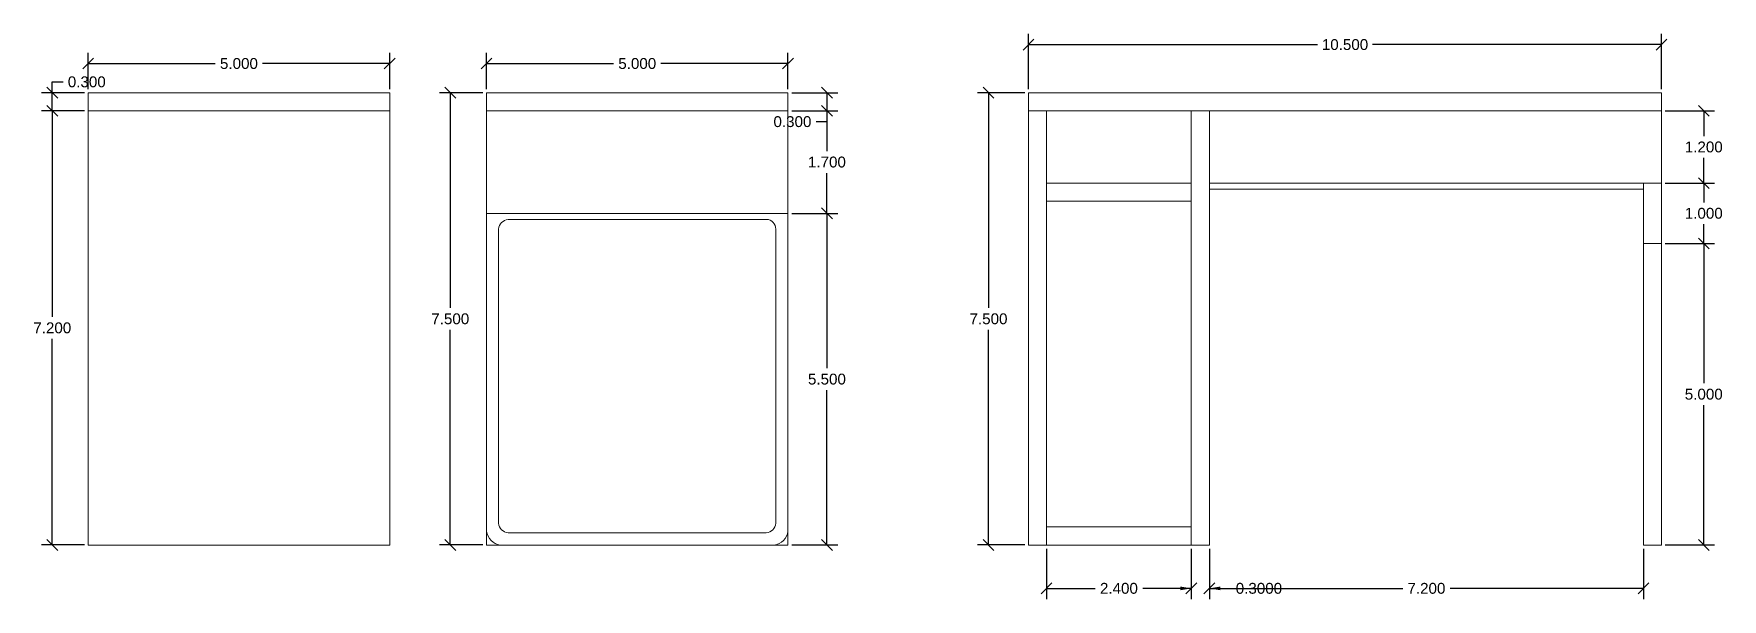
# Model space of a CAD drawing. Header units: inches. Extents: x -807 to 10, y -165 to 181.
# Drawn here: x -797.73 to -769.72, y -144.93 to -135.56 of the extents above; entities that cross this region are included whole.
import ezdxf

# ---------------------------------------------------------------- set-up
doc = ezdxf.new("R2010")
doc.units = ezdxf.units.IN
doc.header["$MEASUREMENT"] = 0
doc.styles.get("Standard").update_dxf_attribs({"font": 'Arial.ttf'})
doc.dimstyles.get("Standard").update_dxf_attribs({"dimtxt": 0.18, "dimasz": 0.18, "dimexe": 0.18, "dimexo": 0.0625, "dimgap": 0.09, "dimtad": 0, "dimtih": 1, "dimtoh": 1, "dimdec": 4, "dimzin": 0, "dimdsep": 46, "dimtxsty": 'Standard', "dimcen": 0.09, "dimadec": 0, "dimazin": 0, "dimtfac": 1, "dimtdec": 4, "dimtofl": 0, "dimtmove": 0, "dimatfit": 3, "dimfxl": 1, "dimtolj": 1, "dimtzin": 0, "dimarcsym": 0})

# ---------------------------------------------------------------- blocks, each defined once
blk = doc.blocks.new('_Oblique')
at = {"color": 0, "linetype": 'ByBlock', "lineweight": -2}
blk.add_line((-0.5, -0.5), (0.5, 0.5), dxfattribs=at)
blk = doc.blocks.new('*D27')
at = {"color": 0, "lineweight": -2, "transparency": 16777216}
for p, q in [((-796.888, -136.835), (-797.602, -136.835)), ((-797.422, -136.835), (-797.422, -140.254)), ((-797.422, -144.035), (-797.422, -140.617)), ((-796.888, -144.035), (-797.602, -144.035))]:
    blk.add_line(p, q, dxfattribs=at)
at = {"layer": 'Defpoints', "color": 0, "transparency": 16777216}
for p in [(-797.422, -136.835), (-796.826, -136.835), (-796.826, -144.035)]:
    blk.add_point(p, dxfattribs=at)
at = {"color": 0, "lineweight": -2, "transparency": 16777216, "xscale": 0.18, "yscale": 0.18, "zscale": 0.18}
for p, rotation in [((-797.422, -136.835), 90), ((-797.422, -144.035), 270)]:
    blk.add_blockref('_Oblique', p, dxfattribs=dict(at, rotation=rotation))
at = {"color": 0, "transparency": 16777216, "insert": (-797.422, -140.435), "char_height": 0.18, "attachment_point": 5}
blk.add_mtext('\\A1;7.200', dxfattribs=at)
blk = doc.blocks.new('*D28')
at = {"color": 0, "lineweight": -2, "transparency": 16777216}
for p, q in [((-796.826, -136.473), (-796.826, -135.871)), ((-796.826, -136.051), (-794.718, -136.051)), ((-791.826, -136.051), (-793.934, -136.051)), ((-791.826, -136.473), (-791.826, -135.871))]:
    blk.add_line(p, q, dxfattribs=at)
at = {"layer": 'Defpoints', "color": 0, "transparency": 16777216}
for p in [(-791.826, -136.051), (-796.826, -136.535), (-791.826, -136.535)]:
    blk.add_point(p, dxfattribs=at)
at = {"color": 0, "lineweight": -2, "transparency": 16777216, "xscale": 0.18, "yscale": 0.18, "zscale": 0.18, "rotation": 180}
blk.add_blockref('_Oblique', (-796.826, -136.051), dxfattribs=at)
at = {"color": 0, "lineweight": -2, "transparency": 16777216, "xscale": 0.18, "yscale": 0.18, "zscale": 0.18}
blk.add_blockref('_Oblique', (-791.826, -136.051), dxfattribs=at)
at = {"color": 0, "transparency": 16777216, "insert": (-794.326, -136.051), "char_height": 0.18, "attachment_point": 5}
blk.add_mtext('\\A1;5.000', dxfattribs=at)
blk = doc.blocks.new('*D29')
at = {"color": 0, "lineweight": -2, "transparency": 16777216}
for p, q in [((-797.422, -136.535), (-797.422, -136.355)), ((-797.422, -136.355), (-797.242, -136.355)), ((-796.888, -136.535), (-797.602, -136.535)), ((-797.422, -136.835), (-797.422, -136.535)), ((-796.888, -136.835), (-797.602, -136.835))]:
    blk.add_line(p, q, dxfattribs=at)
at = {"layer": 'Defpoints', "color": 0, "transparency": 16777216}
for p in [(-797.422, -136.535), (-796.826, -136.535), (-796.826, -136.835)]:
    blk.add_point(p, dxfattribs=at)
at = {"color": 0, "lineweight": -2, "transparency": 16777216, "xscale": 0.18, "yscale": 0.18, "zscale": 0.18}
for p, rotation in [((-797.422, -136.535), 90), ((-797.422, -136.835), 270)]:
    blk.add_blockref('_Oblique', p, dxfattribs=dict(at, rotation=rotation))
at = {"color": 0, "transparency": 16777216, "insert": (-796.85, -136.355), "char_height": 0.18, "attachment_point": 5}
blk.add_mtext('\\A1;0.300', dxfattribs=at)
blk = doc.blocks.new('*D30')
at = {"color": 0, "lineweight": -2, "transparency": 16777216}
for p, q in [((-790.283, -136.535), (-791.001, -136.535)), ((-790.821, -136.535), (-790.821, -140.104)), ((-790.821, -144.035), (-790.821, -140.467)), ((-790.283, -144.035), (-791.001, -144.035))]:
    blk.add_line(p, q, dxfattribs=at)
at = {"layer": 'Defpoints', "color": 0, "transparency": 16777216}
for p in [(-790.821, -136.535), (-790.22, -136.535), (-790.22, -144.035)]:
    blk.add_point(p, dxfattribs=at)
at = {"color": 0, "lineweight": -2, "transparency": 16777216, "xscale": 0.18, "yscale": 0.18, "zscale": 0.18}
for p, rotation in [((-790.821, -136.535), 90), ((-790.821, -144.035), 270)]:
    blk.add_blockref('_Oblique', p, dxfattribs=dict(at, rotation=rotation))
at = {"color": 0, "transparency": 16777216, "insert": (-790.821, -140.285), "char_height": 0.18, "attachment_point": 5}
blk.add_mtext('\\A1;7.500', dxfattribs=at)
blk = doc.blocks.new('*D31')
at = {"color": 0, "lineweight": -2, "transparency": 16777216}
for p, q in [((-785.158, -136.535), (-784.394, -136.535)), ((-784.574, -136.535), (-784.574, -136.835)), ((-785.158, -136.835), (-784.394, -136.835)), ((-784.574, -136.835), (-784.574, -137.015)), ((-784.574, -137.015), (-784.754, -137.015))]:
    blk.add_line(p, q, dxfattribs=at)
at = {"layer": 'Defpoints', "color": 0, "transparency": 16777216}
for p in [(-785.22, -136.535), (-785.22, -136.835), (-784.574, -136.835)]:
    blk.add_point(p, dxfattribs=at)
at = {"color": 0, "lineweight": -2, "transparency": 16777216, "xscale": 0.18, "yscale": 0.18, "zscale": 0.18}
for p, rotation in [((-784.574, -136.535), 90), ((-784.574, -136.835), 270)]:
    blk.add_blockref('_Oblique', p, dxfattribs=dict(at, rotation=rotation))
at = {"color": 0, "transparency": 16777216, "insert": (-785.146, -137.015), "char_height": 0.18, "attachment_point": 5}
blk.add_mtext('\\A1;0.300', dxfattribs=at)
blk = doc.blocks.new('*D32')
at = {"color": 0, "lineweight": -2, "transparency": 16777216}
for p, q in [((-785.158, -136.835), (-784.394, -136.835)), ((-784.574, -136.835), (-784.574, -137.504)), ((-784.574, -138.535), (-784.574, -137.867)), ((-785.158, -138.535), (-784.394, -138.535))]:
    blk.add_line(p, q, dxfattribs=at)
at = {"layer": 'Defpoints', "color": 0, "transparency": 16777216}
for p in [(-785.22, -136.835), (-785.22, -138.535), (-784.574, -138.535)]:
    blk.add_point(p, dxfattribs=at)
at = {"color": 0, "lineweight": -2, "transparency": 16777216, "xscale": 0.18, "yscale": 0.18, "zscale": 0.18}
for p, rotation in [((-784.574, -136.835), 90), ((-784.574, -138.535), 270)]:
    blk.add_blockref('_Oblique', p, dxfattribs=dict(at, rotation=rotation))
at = {"color": 0, "transparency": 16777216, "insert": (-784.574, -137.685), "char_height": 0.18, "attachment_point": 5}
blk.add_mtext('\\A1;1.700', dxfattribs=at)
blk = doc.blocks.new('*D33')
at = {"color": 0, "lineweight": -2, "transparency": 16777216}
for p, q in [((-785.158, -138.535), (-784.394, -138.535)), ((-784.574, -138.535), (-784.574, -141.104)), ((-784.574, -144.035), (-784.574, -141.467)), ((-785.158, -144.035), (-784.394, -144.035))]:
    blk.add_line(p, q, dxfattribs=at)
at = {"layer": 'Defpoints', "color": 0, "transparency": 16777216}
for p in [(-785.22, -138.535), (-785.22, -144.035), (-784.574, -144.035)]:
    blk.add_point(p, dxfattribs=at)
at = {"color": 0, "lineweight": -2, "transparency": 16777216, "xscale": 0.18, "yscale": 0.18, "zscale": 0.18}
for p, rotation in [((-784.574, -138.535), 90), ((-784.574, -144.035), 270)]:
    blk.add_blockref('_Oblique', p, dxfattribs=dict(at, rotation=rotation))
at = {"color": 0, "transparency": 16777216, "insert": (-784.574, -141.285), "char_height": 0.18, "attachment_point": 5}
blk.add_mtext('\\A1;5.500', dxfattribs=at)
blk = doc.blocks.new('*D2')
at = {"color": 0, "lineweight": -2, "transparency": 16777216}
for p, q in [((-790.22, -136.473), (-790.22, -135.871)), ((-790.22, -136.051), (-788.112, -136.051)), ((-785.22, -136.051), (-787.328, -136.051)), ((-785.22, -136.473), (-785.22, -135.871))]:
    blk.add_line(p, q, dxfattribs=at)
at = {"layer": 'Defpoints', "color": 0, "transparency": 16777216}
for p in [(-785.22, -136.051), (-790.22, -136.535), (-785.22, -136.535)]:
    blk.add_point(p, dxfattribs=at)
at = {"color": 0, "lineweight": -2, "transparency": 16777216, "xscale": 0.18, "yscale": 0.18, "zscale": 0.18, "rotation": 180}
blk.add_blockref('_Oblique', (-790.22, -136.051), dxfattribs=at)
at = {"color": 0, "lineweight": -2, "transparency": 16777216, "xscale": 0.18, "yscale": 0.18, "zscale": 0.18}
blk.add_blockref('_Oblique', (-785.22, -136.051), dxfattribs=at)
at = {"color": 0, "transparency": 16777216, "insert": (-787.72, -136.051), "char_height": 0.18, "attachment_point": 5}
blk.add_mtext('\\A1;5.000', dxfattribs=at)
blk = doc.blocks.new('*D34')
at = {"color": 0, "lineweight": -2, "transparency": 16777216}
for p, q in [((-781.294, -136.535), (-782.074, -136.535)), ((-781.894, -136.535), (-781.894, -140.104)), ((-781.894, -144.035), (-781.894, -140.467)), ((-781.294, -144.035), (-782.074, -144.035))]:
    blk.add_line(p, q, dxfattribs=at)
at = {"layer": 'Defpoints', "color": 0, "transparency": 16777216}
for p in [(-781.894, -136.535), (-781.231, -136.535), (-781.231, -144.035)]:
    blk.add_point(p, dxfattribs=at)
at = {"color": 0, "lineweight": -2, "transparency": 16777216, "xscale": 0.18, "yscale": 0.18, "zscale": 0.18}
for p, rotation in [((-781.894, -136.535), 90), ((-781.894, -144.035), 270)]:
    blk.add_blockref('_Oblique', p, dxfattribs=dict(at, rotation=rotation))
at = {"color": 0, "transparency": 16777216, "insert": (-781.894, -140.285), "char_height": 0.18, "attachment_point": 5}
blk.add_mtext('\\A1;7.500', dxfattribs=at)
blk = doc.blocks.new('*D35')
at = {"color": 0, "lineweight": -2, "transparency": 16777216}
for p, q in [((-781.231, -136.473), (-781.231, -135.557)), ((-781.231, -135.737), (-776.436, -135.737)), ((-770.731, -135.737), (-775.526, -135.737)), ((-770.731, -136.473), (-770.731, -135.557))]:
    blk.add_line(p, q, dxfattribs=at)
at = {"layer": 'Defpoints', "color": 0, "transparency": 16777216}
for p in [(-770.731, -135.737), (-781.231, -136.535), (-770.731, -136.535)]:
    blk.add_point(p, dxfattribs=at)
at = {"color": 0, "lineweight": -2, "transparency": 16777216, "xscale": 0.18, "yscale": 0.18, "zscale": 0.18, "rotation": 180}
blk.add_blockref('_Oblique', (-781.231, -135.737), dxfattribs=at)
at = {"color": 0, "lineweight": -2, "transparency": 16777216, "xscale": 0.18, "yscale": 0.18, "zscale": 0.18}
blk.add_blockref('_Oblique', (-770.731, -135.737), dxfattribs=at)
at = {"color": 0, "transparency": 16777216, "insert": (-775.981, -135.737), "char_height": 0.18, "attachment_point": 5}
blk.add_mtext('\\A1;10.500', dxfattribs=at)
blk = doc.blocks.new('*D36')
at = {"color": 0, "lineweight": -2, "transparency": 16777216}
for p, q in [((-780.931, -144.098), (-780.931, -144.935)), ((-778.531, -144.098), (-778.531, -144.935)), ((-780.931, -144.755), (-780.127, -144.755)), ((-778.531, -144.755), (-779.335, -144.755))]:
    blk.add_line(p, q, dxfattribs=at)
at = {"layer": 'Defpoints', "color": 0, "transparency": 16777216}
for p in [(-780.931, -144.035), (-778.531, -144.035), (-778.531, -144.755)]:
    blk.add_point(p, dxfattribs=at)
at = {"color": 0, "lineweight": -2, "transparency": 16777216, "xscale": 0.18, "yscale": 0.18, "zscale": 0.18, "rotation": 180}
blk.add_blockref('_Oblique', (-780.931, -144.755), dxfattribs=at)
at = {"color": 0, "lineweight": -2, "transparency": 16777216, "xscale": 0.18, "yscale": 0.18, "zscale": 0.18}
blk.add_blockref('_Oblique', (-778.531, -144.755), dxfattribs=at)
at = {"color": 0, "transparency": 16777216, "insert": (-779.731, -144.755), "char_height": 0.18, "attachment_point": 5}
blk.add_mtext('\\A1;2.400', dxfattribs=at)
blk = doc.blocks.new('*D37')
at = {"color": 0, "lineweight": -2, "transparency": 16777216}
for p, q in [((-778.531, -144.098), (-778.531, -144.935)), ((-778.231, -144.098), (-778.231, -144.935)), ((-778.711, -144.755), (-778.891, -144.755)), ((-778.051, -144.755), (-777.871, -144.755))]:
    blk.add_line(p, q, dxfattribs=at)
at = {"color": 0, "transparency": 16777216}
for points in [[(-778.711, -144.725), (-778.711, -144.785), (-778.531, -144.755)], [(-778.051, -144.725), (-778.051, -144.785), (-778.231, -144.755)]]:
    blk.add_solid(points, dxfattribs=at)
at = {"layer": 'Defpoints', "color": 0, "transparency": 16777216}
for p in [(-778.531, -144.035), (-778.231, -144.035), (-778.231, -144.755)]:
    blk.add_point(p, dxfattribs=at)
at = {"color": 0, "transparency": 16777216, "insert": (-777.409, -144.755), "char_height": 0.18, "attachment_point": 5}
blk.add_mtext('\\A1;0.3000', dxfattribs=at)
blk = doc.blocks.new('*D38')
at = {"color": 0, "lineweight": -2, "transparency": 16777216}
for p, q in [((-778.231, -144.098), (-778.231, -144.935)), ((-771.031, -144.098), (-771.031, -144.935)), ((-778.231, -144.755), (-775.024, -144.755)), ((-771.031, -144.755), (-774.238, -144.755))]:
    blk.add_line(p, q, dxfattribs=at)
at = {"layer": 'Defpoints', "color": 0, "transparency": 16777216}
for p in [(-778.231, -144.035), (-771.031, -144.035), (-771.031, -144.755)]:
    blk.add_point(p, dxfattribs=at)
at = {"color": 0, "lineweight": -2, "transparency": 16777216, "xscale": 0.18, "yscale": 0.18, "zscale": 0.18, "rotation": 180}
blk.add_blockref('_Oblique', (-778.231, -144.755), dxfattribs=at)
at = {"color": 0, "lineweight": -2, "transparency": 16777216, "xscale": 0.18, "yscale": 0.18, "zscale": 0.18}
blk.add_blockref('_Oblique', (-771.031, -144.755), dxfattribs=at)
at = {"color": 0, "transparency": 16777216, "insert": (-774.631, -144.755), "char_height": 0.18, "attachment_point": 5}
blk.add_mtext('\\A1;7.200', dxfattribs=at)
blk = doc.blocks.new('*D39')
at = {"color": 0, "lineweight": -2, "transparency": 16777216}
for p, q in [((-770.669, -136.835), (-769.851, -136.835)), ((-770.031, -136.835), (-770.031, -137.254)), ((-770.031, -138.035), (-770.031, -137.617)), ((-770.669, -138.035), (-769.851, -138.035))]:
    blk.add_line(p, q, dxfattribs=at)
at = {"layer": 'Defpoints', "color": 0, "transparency": 16777216}
for p in [(-770.731, -136.835), (-770.731, -138.035), (-770.031, -138.035)]:
    blk.add_point(p, dxfattribs=at)
at = {"color": 0, "lineweight": -2, "transparency": 16777216, "xscale": 0.18, "yscale": 0.18, "zscale": 0.18}
for p, rotation in [((-770.031, -136.835), 90), ((-770.031, -138.035), 270)]:
    blk.add_blockref('_Oblique', p, dxfattribs=dict(at, rotation=rotation))
at = {"color": 0, "transparency": 16777216, "insert": (-770.031, -137.435), "char_height": 0.18, "attachment_point": 5}
blk.add_mtext('\\A1;1.200', dxfattribs=at)
blk = doc.blocks.new('*D40')
at = {"color": 0, "lineweight": -2, "transparency": 16777216}
for p, q in [((-770.669, -138.035), (-769.851, -138.035)), ((-770.031, -138.035), (-770.031, -138.354)), ((-770.031, -139.035), (-770.031, -138.717)), ((-770.669, -139.035), (-769.851, -139.035))]:
    blk.add_line(p, q, dxfattribs=at)
at = {"layer": 'Defpoints', "color": 0, "transparency": 16777216}
for p in [(-770.731, -138.035), (-770.731, -139.035), (-770.031, -139.035)]:
    blk.add_point(p, dxfattribs=at)
at = {"color": 0, "lineweight": -2, "transparency": 16777216, "xscale": 0.18, "yscale": 0.18, "zscale": 0.18}
for p, rotation in [((-770.031, -138.035), 90), ((-770.031, -139.035), 270)]:
    blk.add_blockref('_Oblique', p, dxfattribs=dict(at, rotation=rotation))
at = {"color": 0, "transparency": 16777216, "insert": (-770.031, -138.535), "char_height": 0.18, "attachment_point": 5}
blk.add_mtext('\\A1;1.000', dxfattribs=at)
blk = doc.blocks.new('*D41')
at = {"color": 0, "lineweight": -2, "transparency": 16777216}
for p, q in [((-770.669, -139.035), (-769.851, -139.035)), ((-770.031, -139.035), (-770.031, -141.354)), ((-770.031, -144.035), (-770.031, -141.717)), ((-770.669, -144.035), (-769.851, -144.035))]:
    blk.add_line(p, q, dxfattribs=at)
at = {"layer": 'Defpoints', "color": 0, "transparency": 16777216}
for p in [(-770.731, -139.035), (-770.731, -144.035), (-770.031, -144.035)]:
    blk.add_point(p, dxfattribs=at)
at = {"color": 0, "lineweight": -2, "transparency": 16777216, "xscale": 0.18, "yscale": 0.18, "zscale": 0.18}
for p, rotation in [((-770.031, -139.035), 90), ((-770.031, -144.035), 270)]:
    blk.add_blockref('_Oblique', p, dxfattribs=dict(at, rotation=rotation))
at = {"color": 0, "transparency": 16777216, "insert": (-770.031, -141.535), "char_height": 0.18, "attachment_point": 5}
blk.add_mtext('\\A1;5.000', dxfattribs=at)

msp = doc.modelspace()

# ---------------------------------------------------------------- linework, layer by layer
at = {"lineweight": 5}
for p, q in [((-781.23104, -144.03541), (-781.23104, -136.53541)), ((-781.23104, -136.53541), (-770.73104, -136.53541)), ((-770.73104, -136.53541), (-770.73104, -144.03541)), ((-796.82591, -136.83541), (-791.82591, -136.83541)), ((-790.22041, -136.83541), (-785.22041, -136.83541)), ((-780.93104, -136.83541), (-780.93104, -144.03541)), ((-778.53104, -136.83541), (-778.53104, -144.03541)), ((-778.23104, -136.83541), (-778.23104, -144.03541)), ((-780.93104, -138.03541), (-778.53104, -138.03541)), ((-778.23104, -138.03541), (-770.73104, -138.03541)), ((-771.03104, -138.03541), (-771.03104, -144.03541)), ((-780.93104, -138.33541), (-778.53104, -138.33541)), ((-778.23104, -138.13541), (-771.03104, -138.13541)), ((-771.03104, -139.03541), (-770.73104, -139.03541)), ((-780.93104, -143.73541), (-778.53104, -143.73541)), ((-778.23104, -144.03541), (-781.23104, -144.03541)), ((-771.03104, -144.03541), (-770.73104, -144.03541))]:
    msp.add_line(p, q, dxfattribs=at)
for points in [[(-796.82591, -143.80704), (-796.82591, -136.53541), (-791.82591, -136.53541), (-791.82591, -143.80704)], [(-790.22041, -143.80704), (-790.22041, -136.53541), (-785.22041, -136.53541), (-785.22041, -143.80704)], [(-781.23104, -136.83541), (-770.73104, -136.83541)], [(-796.82591, -138.53541), (-796.82591, -144.03541), (-791.82591, -144.03541), (-791.82591, -138.53541)], [(-790.22041, -138.53541), (-785.22041, -138.53541)], [(-790.22041, -138.53541), (-790.22041, -144.03541), (-785.22041, -144.03541), (-785.22041, -138.53541)], [(-790.02041, -143.67371), (-790.02041, -138.79711)], [(-789.86073, -138.63541), (-785.54275, -138.63541)], [(-785.42041, -138.78864), (-785.42041, -143.67371)], [(-785.5801, -143.83541), (-789.86073, -143.83541)], [(-792.05445, -144.03541), (-796.59737, -144.03541)], [(-785.44896, -144.03541), (-789.99187, -144.03541)]]:
    msp.add_lwpolyline(points, dxfattribs=at)
for centre, radius, start, end in [((-789.83931, -138.81626), 0.18211, 96.753634, 173.96423), ((-785.60152, -138.80778), 0.18211, 353.96423, 71.174826), ((-789.95625, -143.77123), 0.26658, 187.720679, 262.321507), ((-789.83931, -143.65456), 0.18211, 186.03577, 263.246366), ((-785.60152, -143.65456), 0.18211, 276.753634, 353.96423), ((-785.48458, -143.77123), 0.26658, 277.678493, 352.279321)]:
    msp.add_arc(centre, radius, start, end, dxfattribs=at)

# ---------------------------------------------------------------- dimensions: what is measured, and where the dimension line sits
for base, p1, p2, picture, middle in [((-770.73104, -135.73687), (-781.23104, -136.53541), (-770.73104, -136.53541), '*D35', (-775.98104, -135.73687)), ((-791.82591, -136.05081), (-796.82591, -136.53541), (-791.82591, -136.53541), '*D28', (-794.32591, -136.05081)), ((-785.22041, -136.05081), (-790.22041, -136.53541), (-785.22041, -136.53541), '*D2', (-787.72041, -136.05081)), ((-778.53104, -144.75471), (-780.93104, -144.03541), (-778.53104, -144.03541), '*D36', (-779.73104, -144.75471)), ((-771.03104, -144.75471), (-778.23104, -144.03541), (-771.03104, -144.03541), '*D38', (-774.63104, -144.75471))]:
    dim = msp.add_linear_dim(base=base, p1=p1, p2=p2, dimstyle='Standard', override={"dimdec": 3, "dimblk1": 'Oblique', "dimblk2": 'Oblique', "dimsah": 1})
    dim.commit()
    dim.dimension.update_dxf_attribs({"geometry": picture, "text_midpoint": middle})
for base, p1, p2, picture, middle in [((-797.42227, -136.53541), (-796.82591, -136.83541), (-796.82591, -136.53541), '*D29', (-796.85023, -136.35541)), ((-790.82147, -136.53541), (-790.22041, -144.03541), (-790.22041, -136.53541), '*D30', (-790.82147, -140.28541)), ((-784.57394, -136.83541), (-785.22041, -136.53541), (-785.22041, -136.83541), '*D31', (-785.14598, -137.01541)), ((-781.89371, -136.53541), (-781.23104, -144.03541), (-781.23104, -136.53541), '*D34', (-781.89371, -140.28541)), ((-797.42227, -136.83541), (-796.82591, -144.03541), (-796.82591, -136.83541), '*D27', (-797.42227, -140.43541)), ((-784.57394, -138.53541), (-785.22041, -136.83541), (-785.22041, -138.53541), '*D32', (-784.57394, -137.68541)), ((-770.03145, -138.03541), (-770.73104, -136.83541), (-770.73104, -138.03541), '*D39', (-770.03145, -137.43541)), ((-770.03145, -139.03541), (-770.73104, -138.03541), (-770.73104, -139.03541), '*D40', (-770.03145, -138.53541)), ((-784.57394, -144.03541), (-785.22041, -138.53541), (-785.22041, -144.03541), '*D33', (-784.57394, -141.28541)), ((-770.03145, -144.03541), (-770.73104, -139.03541), (-770.73104, -144.03541), '*D41', (-770.03145, -141.53541))]:
    dim = msp.add_linear_dim(base=base, p1=p1, p2=p2, angle=90, dimstyle='Standard', override={"dimdec": 3, "dimblk1": 'Oblique', "dimblk2": 'Oblique', "dimsah": 1})
    dim.commit()
    dim.dimension.update_dxf_attribs({"geometry": picture, "text_midpoint": middle})
dim = msp.add_linear_dim(base=(-778.23104, -144.75471), p1=(-778.53104, -144.03541), p2=(-778.23104, -144.03541), dimstyle='Standard')
dim.commit()
dim.dimension.update_dxf_attribs({"geometry": '*D37', "text_midpoint": (-777.40901, -144.75471)})

doc.saveas('drawing.dxf')
